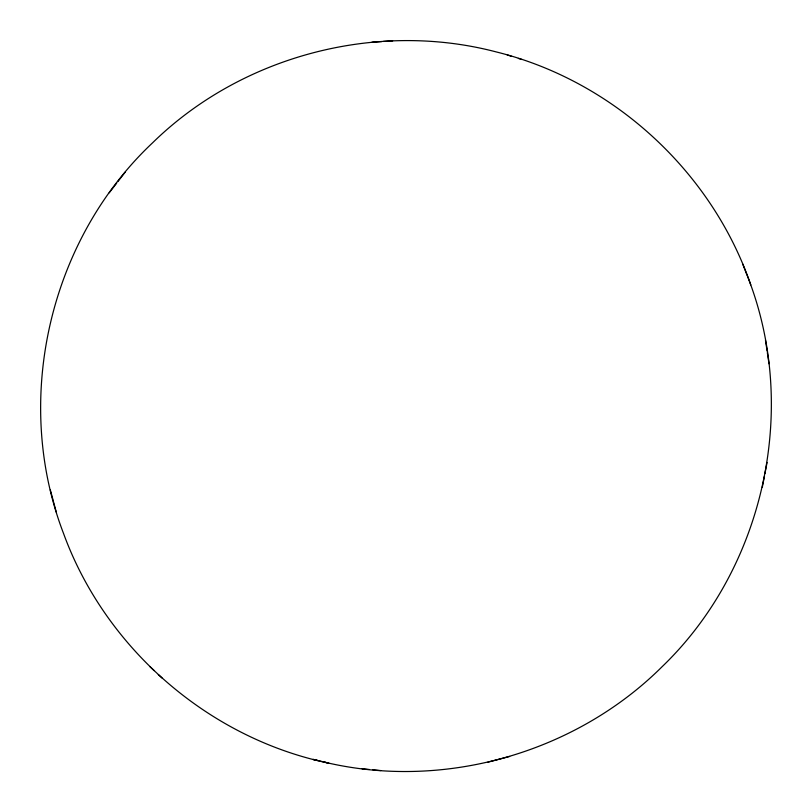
<?xml version="1.0" encoding="UTF-8"?>
<svg xmlns="http://www.w3.org/2000/svg" width="812" height="812" viewBox="0 0 812 812"><rect width="100%" height="100%" fill="white"/><g stroke="black" fill="none" stroke-linecap="round" stroke-linejoin="round"><path stroke-width="1.22" d="M323.552 761.93C442.905 790.776 575.089 753.282 662.064 666.743C764.792 567.943 799.911 406.69 746.736 274.344M762.295 487.332L764.478 475.984M764.924 473.64L767.076 462.434M750.775 284.89C711.667 171.251 612.969 80.743 496.244 51.927C376.149 20.391 241.448 55.866 152.666 142.739C48.943 240.22 12.413 400.661 63.539 533.464C105.428 648.534 208.938 738.392 328.931 763.178L312.975 759.382L317.746 760.489M117.821 181.685L125.231 172.124M109.204 192.83L116.664 183.207M487.89 762.184L509.662 756.459M371.916 42.194L381.762 41.574M383.274 41.442L392.643 40.864M362.071 768.781L369.318 769.482M372.901 769.817L380.706 770.568M507.206 54.942L511.276 56.231M518.36 58.423L521.812 59.509M149.976 666.723L154.178 670.631M158.32 674.569L162.075 678.05M742.757 264.093L746.664 274.273M50.314 489.869L53.287 500.831M53.409 501.471L56.292 512.098M765.472 340.187L767.107 351.088M767.32 352.581L769.005 363.766"/></g></svg>
